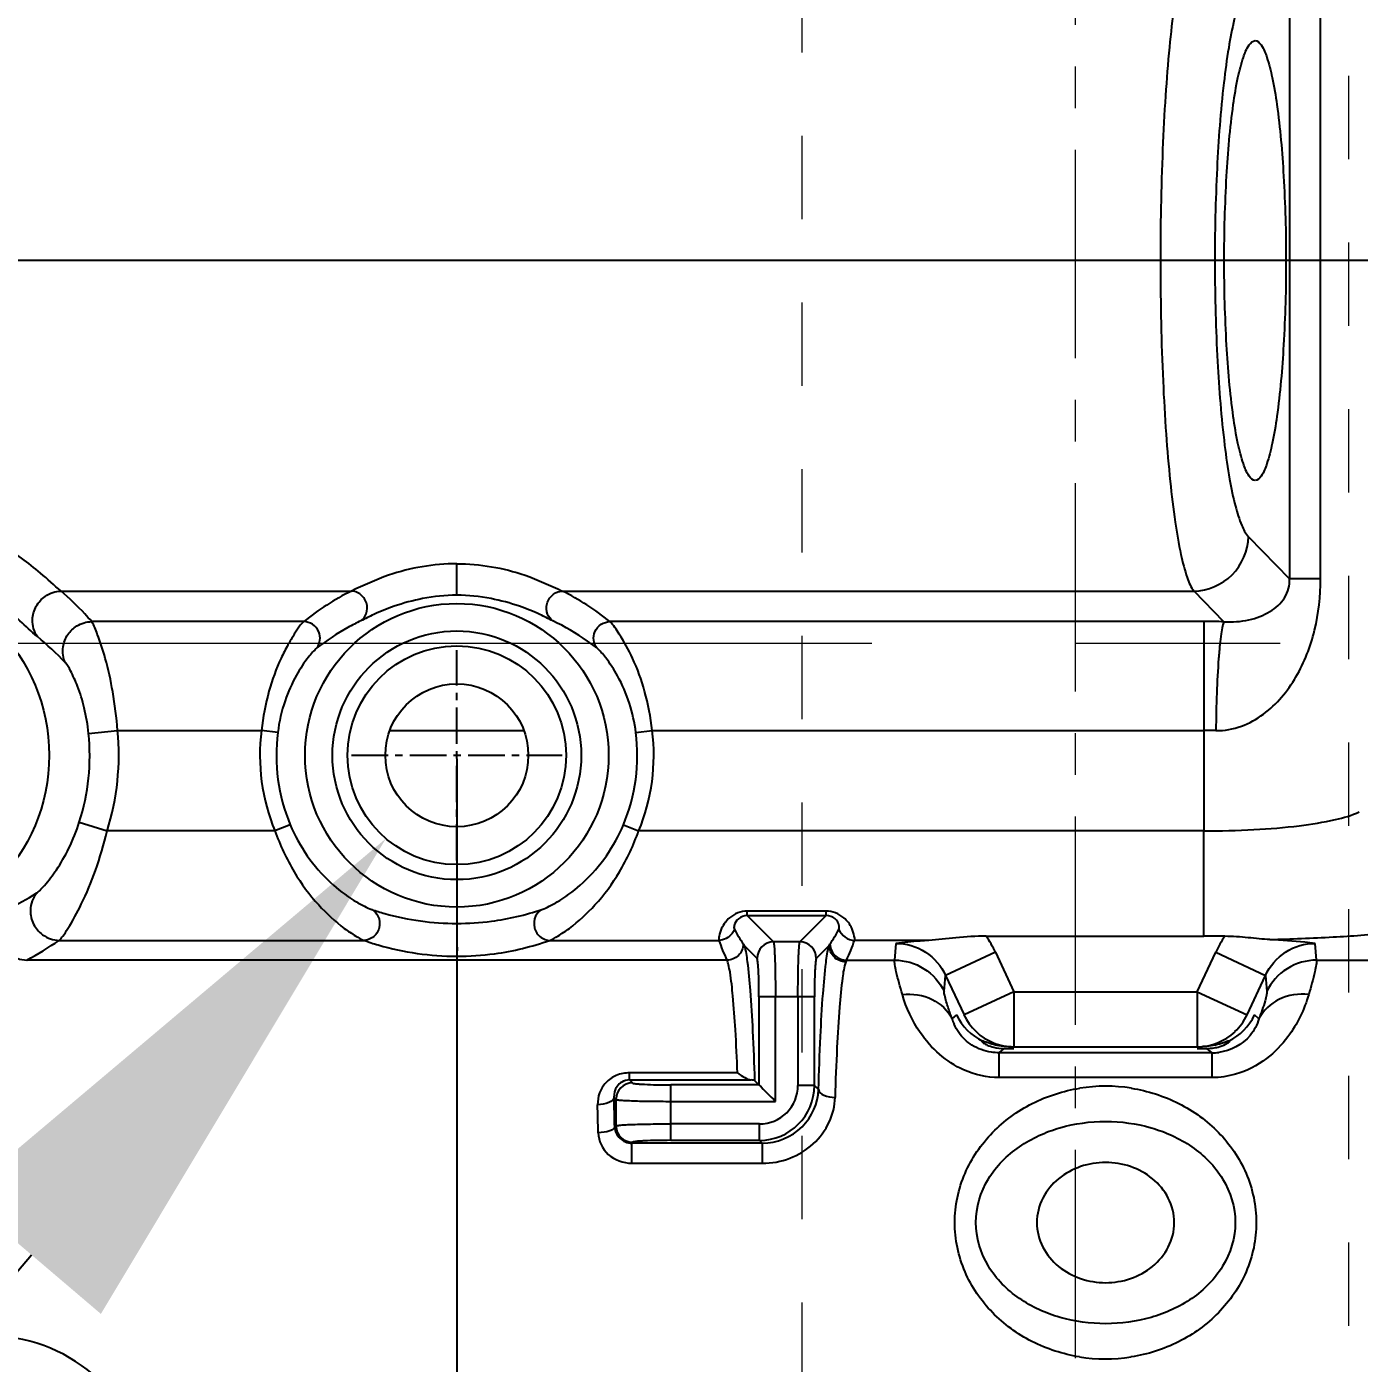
# Model space of a CAD drawing. Header units: millimetres. Extents: x 309 to 11345, y -1340 to 1318.
# Drawn here: x 853.67 to 878.04, y -476.63 to -452.18 of the extents above; entities that cross this region are included whole.
import ezdxf

# ---------------------------------------------------------------- set-up
doc = ezdxf.new("R2010")
doc.units = ezdxf.units.MM
doc.header["$LTSCALE"] = 16.335
doc.header["$PDMODE"] = 3
doc.header["$PDSIZE"] = 0.3125
doc.linetypes.add('CENTER', pattern=[0.6, 0.375, -0.075, 0.075, -0.075])
doc.linetypes.add('HIDDEN', pattern=[0.2, 0.1, -0.1])
doc.layers.get('0').update_dxf_attribs({"linetype": 'CONTINUOUS'})
doc.layers.get('Defpoints').update_dxf_attribs({"linetype": 'CONTINUOUS'})
doc.layers.add('center', color=1, linetype='CENTER', lineweight=9)
doc.layers.add('cool', color=153, linetype='HIDDEN', lineweight=9)
doc.styles.get("Standard").update_dxf_attribs({"font": 'txt', "width": 0.8})
doc.dimstyles.get("Standard").update_dxf_attribs({"dimtxt": 0.15625, "dimasz": 0.1875, "dimexe": 0.125, "dimexo": 0.0625, "dimtad": 0, "dimtih": 1, "dimtoh": 1, "dimdsep": 46, "dimtxsty": 'Standard', "dimcen": 0.09, "dimadec": 0, "dimazin": 0, "dimtp": 0.01, "dimtm": 0.01, "dimtfac": 1, "dimtofl": 0, "dimtmove": 0, "dimatfit": 3, "dimfxl": 0, "dimtolj": 1, "dimarcsym": 0})

# ---------------------------------------------------------------- blocks, each defined once
blk = doc.blocks.new('*D40')
at = {"color": 4, "lineweight": -2}
blk.add_line((847.278, -482.259), (853.76, -474.645), dxfattribs=at)
at = {"color": 4}
blk.add_solid([(852.491, -473.564), (855.029, -475.725), (860.242, -467.03)], dxfattribs=at)
at = {"layer": 'Defpoints', "color": 0}
for p in [(862.835, -463.985), (860.242, -467.03)]:
    blk.add_point(p, dxfattribs=at)
at = {"color": 6, "insert": (837.77, -493.427), "char_height": 10, "attachment_point": 5, "rotation": 49.5906}
blk.add_mtext('\\A1;∅4.00', dxfattribs=at)
blk = doc.blocks.new('*D137')
at = {"color": 4, "lineweight": -2}
for p, q in [((841.298, -229.95), (841.298, -209.95)), ((848.047, -249.95), (841.298, -229.95)), ((848.047, -316.766), (848.047, -249.95))]:
    blk.add_line(p, q, dxfattribs=at)
at = {"layer": 'Defpoints', "color": 0}
for p in [(841.298, -209.95), (848.047, -316.828), (1045.847, -463.458)]:
    blk.add_point(p, dxfattribs=at)
at = {"color": 6, "insert": (841.298, -191.95), "char_height": 10, "attachment_point": 5, "rotation": 90}
blk.add_mtext('\\A1;197.80', dxfattribs=at)
blk = doc.blocks.new('*D138')
at = {"color": 4, "lineweight": -2}
for p, q in [((790.171, -229.95), (790.171, -209.95)), ((800.847, -234.408), (790.171, -229.95)), ((800.847, -254.346), (800.847, -234.408))]:
    blk.add_line(p, q, dxfattribs=at)
at = {"layer": 'Defpoints', "color": 0}
for p in [(790.171, -209.95), (800.847, -254.408), (1045.847, -463.458)]:
    blk.add_point(p, dxfattribs=at)
at = {"color": 6, "insert": (790.171, -191.284), "char_height": 10, "attachment_point": 5, "rotation": 90}
blk.add_mtext('\\A1;245.00', dxfattribs=at)
blk = doc.blocks.new('*D139')
at = {"color": 4, "lineweight": -2}
for p, q in [((817.432, -229.95), (817.432, -209.95)), ((846.349, -249.95), (817.432, -229.95)), ((846.349, -386.088), (846.349, -249.95))]:
    blk.add_line(p, q, dxfattribs=at)
at = {"layer": 'Defpoints', "color": 0}
for p in [(817.432, -209.95), (846.349, -386.151), (1045.847, -463.458)]:
    blk.add_point(p, dxfattribs=at)
at = {"color": 6, "insert": (817.432, -191.95), "char_height": 10, "attachment_point": 5, "rotation": 90}
blk.add_mtext('\\A1;199.50', dxfattribs=at)
blk = doc.blocks.new('*D142')
at = {"color": 4, "lineweight": -2}
blk.add_line((793.157, -463.458), (749.752, -463.458), dxfattribs=at)
at = {"layer": 'Defpoints', "color": 0}
for p in [(749.752, -463.458), (793.22, -463.458), (1045.847, -463.458)]:
    blk.add_point(p, dxfattribs=at)
at = {"color": 6, "insert": (739.752, -463.458), "char_height": 10, "attachment_point": 5}
blk.add_mtext('\\A1;0.00', dxfattribs=at)
blk = doc.blocks.new('*D143')
at = {"color": 4, "lineweight": -2}
for p, q in [((769.752, -452.172), (749.752, -452.172)), ((789.752, -456.458), (769.752, -452.172)), ((883.424, -456.458), (789.752, -456.458))]:
    blk.add_line(p, q, dxfattribs=at)
at = {"layer": 'Defpoints', "color": 0}
for p in [(749.752, -452.172), (883.486, -456.458), (1045.847, -463.458)]:
    blk.add_point(p, dxfattribs=at)
at = {"color": 6, "insert": (739.085, -452.172), "char_height": 10, "attachment_point": 5}
blk.add_mtext('\\A1;7.00', dxfattribs=at)
blk = doc.blocks.new('*D144')
at = {"color": 4, "lineweight": -2}
for p, q in [((769.752, -440.886), (749.752, -440.886)), ((789.752, -447.409), (769.752, -440.886)), ((861.476, -447.409), (789.752, -447.409))]:
    blk.add_line(p, q, dxfattribs=at)
at = {"layer": 'Defpoints', "color": 0}
for p in [(749.752, -440.886), (861.539, -447.409), (1045.847, -463.458)]:
    blk.add_point(p, dxfattribs=at)
at = {"color": 6, "insert": (735.752, -440.886), "char_height": 10, "attachment_point": 5}
blk.add_mtext('\\A1;16.05', dxfattribs=at)
blk = doc.blocks.new('*D145')
at = {"color": 4, "lineweight": -2}
blk.add_line((842.779, -391.101), (749.752, -391.101), dxfattribs=at)
at = {"layer": 'Defpoints', "color": 0}
for p in [(749.752, -391.101), (842.842, -391.101), (1045.847, -463.458)]:
    blk.add_point(p, dxfattribs=at)
at = {"color": 6, "insert": (733.752, -391.101), "char_height": 10, "attachment_point": 5}
blk.add_mtext('\\A1;72.36', dxfattribs=at)
blk = doc.blocks.new('*D146')
at = {"color": 4, "lineweight": -2}
blk.add_line((843.585, -321.228), (749.752, -321.228), dxfattribs=at)
at = {"layer": 'Defpoints', "color": 0}
for p in [(749.752, -321.228), (843.647, -321.228), (1045.847, -463.458)]:
    blk.add_point(p, dxfattribs=at)
at = {"color": 6, "insert": (731.085, -321.228), "char_height": 10, "attachment_point": 5}
blk.add_mtext('\\A1;142.23', dxfattribs=at)
blk = doc.blocks.new('*D147')
at = {"color": 4, "lineweight": -2}
blk.add_line((839.195, -303.458), (749.752, -303.458), dxfattribs=at)
at = {"layer": 'Defpoints', "color": 0}
for p in [(749.752, -303.458), (839.257, -303.458), (1045.847, -463.458)]:
    blk.add_point(p, dxfattribs=at)
at = {"color": 6, "insert": (733.085, -303.458), "char_height": 10, "attachment_point": 5}
blk.add_mtext('\\A1;160.00', dxfattribs=at)
blk = doc.blocks.new('*D148')
at = {"color": 4, "lineweight": -2}
blk.add_line((979.285, -283.428), (749.752, -283.428), dxfattribs=at)
at = {"layer": 'Defpoints', "color": 0}
for p in [(749.752, -283.428), (979.347, -283.428), (1045.847, -463.458)]:
    blk.add_point(p, dxfattribs=at)
at = {"color": 6, "insert": (732.418, -283.428), "char_height": 10, "attachment_point": 5}
blk.add_mtext('\\A1;180.03', dxfattribs=at)
blk = doc.blocks.new('*D149')
at = {"color": 4, "lineweight": -2}
blk.add_line((796.946, -258.458), (749.752, -258.458), dxfattribs=at)
at = {"layer": 'Defpoints', "color": 0}
for p in [(749.752, -258.458), (797.009, -258.458), (1045.847, -463.458)]:
    blk.add_point(p, dxfattribs=at)
at = {"color": 6, "insert": (731.752, -258.458), "char_height": 10, "attachment_point": 5}
blk.add_mtext('\\A1;205.00', dxfattribs=at)
blk = doc.blocks.new('*D150')
at = {"color": 4, "lineweight": -2}
for p, q in [((870.41, -231.643), (870.41, -211.643)), ((861.539, -251.643), (870.41, -231.643)), ((861.539, -446.733), (861.539, -251.643))]:
    blk.add_line(p, q, dxfattribs=at)
at = {"layer": 'Defpoints', "color": 0}
for p in [(870.41, -211.643), (861.539, -446.795), (1045.847, -463.458)]:
    blk.add_point(p, dxfattribs=at)
at = {"color": 6, "insert": (870.41, -194.31), "char_height": 10, "attachment_point": 5, "rotation": 90}
blk.add_mtext('\\A1;184.31', dxfattribs=at)
blk = doc.blocks.new('*D151')
at = {"color": 4, "lineweight": -2}
for p, q in [((856.031, -231.643), (856.031, -211.643)), ((850.78, -251.643), (856.031, -231.643)), ((850.78, -446.733), (850.78, -251.643))]:
    blk.add_line(p, q, dxfattribs=at)
at = {"layer": 'Defpoints', "color": 0}
for p in [(856.031, -211.643), (850.78, -446.795), (1045.847, -463.458)]:
    blk.add_point(p, dxfattribs=at)
at = {"color": 6, "insert": (856.031, -193.643), "char_height": 10, "attachment_point": 5, "rotation": 90}
blk.add_mtext('\\A1;195.07', dxfattribs=at)
blk = doc.blocks.new('*D152')
at = {"color": 4, "lineweight": -2}
blk.add_line((841.336, -521.816), (751.834, -521.816), dxfattribs=at)
at = {"layer": 'Defpoints', "color": 0}
for p in [(1045.847, -463.458), (751.834, -521.816), (841.399, -521.816)]:
    blk.add_point(p, dxfattribs=at)
at = {"color": 6, "insert": (735.834, -521.816), "char_height": 10, "attachment_point": 5}
blk.add_mtext('\\A1;58.36', dxfattribs=at)
blk = doc.blocks.new('*D153')
at = {"color": 4, "lineweight": -2}
blk.add_line((843.625, -589.308), (751.834, -589.308), dxfattribs=at)
at = {"layer": 'Defpoints', "color": 0}
for p in [(1045.847, -463.458), (751.834, -589.308), (843.687, -589.308)]:
    blk.add_point(p, dxfattribs=at)
at = {"color": 6, "insert": (733.167, -589.308), "char_height": 10, "attachment_point": 5}
blk.add_mtext('\\A1;125.85', dxfattribs=at)
blk = doc.blocks.new('*D154')
at = {"color": 4, "lineweight": -2}
blk.add_line((836.37, -608.458), (751.834, -608.458), dxfattribs=at)
at = {"layer": 'Defpoints', "color": 0}
for p in [(1045.847, -463.458), (751.834, -608.458), (836.432, -608.458)]:
    blk.add_point(p, dxfattribs=at)
at = {"color": 6, "insert": (734.501, -608.458), "char_height": 10, "attachment_point": 5}
blk.add_mtext('\\A1;145.00', dxfattribs=at)
blk = doc.blocks.new('*D155')
at = {"color": 4, "lineweight": -2}
blk.add_line((805.347, -668.458), (751.834, -668.458), dxfattribs=at)
at = {"layer": 'Defpoints', "color": 0}
for p in [(1045.847, -463.458), (751.834, -668.458), (805.41, -668.458)]:
    blk.add_point(p, dxfattribs=at)
at = {"color": 6, "insert": (733.834, -668.458), "char_height": 10, "attachment_point": 5}
blk.add_mtext('\\A1;205.00', dxfattribs=at)
blk = doc.blocks.new('*D156')
at = {"color": 4, "lineweight": -2}
blk.add_line((800.847, -666.965), (800.847, -716.388), dxfattribs=at)
at = {"layer": 'Defpoints', "color": 0}
for p in [(1045.847, -463.458), (800.847, -666.902), (800.847, -716.388)]:
    blk.add_point(p, dxfattribs=at)
at = {"color": 6, "insert": (800.847, -735.055), "char_height": 10, "attachment_point": 5, "rotation": 90}
blk.add_mtext('\\A1;245.00', dxfattribs=at)
blk = doc.blocks.new('*D157')
at = {"color": 4, "lineweight": -2}
for p, q in [((846.349, -522.867), (846.349, -676.388)), ((846.349, -676.388), (827.427, -696.388)), ((827.427, -696.388), (827.427, -716.388))]:
    blk.add_line(p, q, dxfattribs=at)
at = {"layer": 'Defpoints', "color": 0}
for p in [(1045.847, -463.458), (846.349, -522.804), (827.427, -716.388)]:
    blk.add_point(p, dxfattribs=at)
at = {"color": 6, "insert": (827.427, -734.388), "char_height": 10, "attachment_point": 5, "rotation": 90}
blk.add_mtext('\\A1;199.50', dxfattribs=at)
blk = doc.blocks.new('*D158')
at = {"color": 4, "lineweight": -2}
for p, q in [((848.087, -593.771), (848.087, -676.388)), ((848.087, -676.388), (839.359, -696.388)), ((839.359, -696.388), (839.359, -716.388))]:
    blk.add_line(p, q, dxfattribs=at)
at = {"layer": 'Defpoints', "color": 0}
for p in [(1045.847, -463.458), (848.087, -593.708), (839.359, -716.388)]:
    blk.add_point(p, dxfattribs=at)
at = {"color": 6, "insert": (839.359, -735.055), "char_height": 10, "attachment_point": 5, "rotation": 90}
blk.add_mtext('\\A1;197.76', dxfattribs=at)
blk = doc.blocks.new('*D160')
at = {"color": 4, "lineweight": -2}
blk.add_line((850.78, -465.57), (850.78, -716.388), dxfattribs=at)
at = {"layer": 'Defpoints', "color": 0}
for p in [(1045.847, -463.458), (850.78, -465.508), (850.78, -716.388)]:
    blk.add_point(p, dxfattribs=at)
at = {"color": 6, "insert": (850.78, -734.388), "char_height": 10, "attachment_point": 5, "rotation": 90}
blk.add_mtext('\\A1;195.07', dxfattribs=at)
blk = doc.blocks.new('*D161')
at = {"color": 4, "lineweight": -2}
for p, q in [((861.539, -465.57), (861.539, -676.388)), ((861.539, -676.388), (862.066, -696.388)), ((862.066, -696.388), (862.066, -716.388))]:
    blk.add_line(p, q, dxfattribs=at)
at = {"layer": 'Defpoints', "color": 0}
for p in [(1045.847, -463.458), (861.539, -465.508), (862.066, -716.388)]:
    blk.add_point(p, dxfattribs=at)
at = {"color": 6, "insert": (862.066, -733.721), "char_height": 10, "attachment_point": 5, "rotation": 90}
blk.add_mtext('\\A1;184.31', dxfattribs=at)
blk = doc.blocks.new('*D167')
at = {"color": 4, "lineweight": -2}
for p, q in [((806.321, -229.338), (806.321, -209.338)), ((815.847, -249.338), (806.321, -229.338)), ((815.847, -386.638), (815.847, -249.338))]:
    blk.add_line(p, q, dxfattribs=at)
at = {"layer": 'Defpoints', "color": 0}
for p in [(806.321, -209.338), (815.847, -386.701), (1045.847, -463.458)]:
    blk.add_point(p, dxfattribs=at)
at = {"color": 6, "insert": (806.321, -191.338), "char_height": 10, "attachment_point": 5, "rotation": 90}
blk.add_mtext('\\A1;230.00', dxfattribs=at)
blk = doc.blocks.new('*D168')
at = {"color": 4, "lineweight": -2}
for p, q in [((815.847, -526.278), (815.847, -675.217)), ((815.847, -675.217), (813.507, -695.217)), ((813.507, -695.217), (813.507, -715.217))]:
    blk.add_line(p, q, dxfattribs=at)
at = {"layer": 'Defpoints', "color": 0}
for p in [(1045.847, -463.458), (815.847, -526.216), (813.507, -715.217)]:
    blk.add_point(p, dxfattribs=at)
at = {"color": 6, "insert": (813.507, -733.217), "char_height": 10, "attachment_point": 5, "rotation": 90}
blk.add_mtext('\\A1;230.00', dxfattribs=at)
blk = doc.blocks.new('*D217')
at = {"color": 4, "lineweight": -2}
for p, q in [((792.226, -628.458), (772.226, -641.779)), ((952.285, -628.458), (792.226, -628.458)), ((772.226, -641.779), (752.226, -641.779))]:
    blk.add_line(p, q, dxfattribs=at)
at = {"layer": 'Defpoints', "color": 0}
for p in [(1045.847, -463.458), (952.347, -628.458), (752.226, -641.779)]:
    blk.add_point(p, dxfattribs=at)
at = {"color": 6, "insert": (734.893, -641.779), "char_height": 10, "attachment_point": 5}
blk.add_mtext('\\A1;165.00', dxfattribs=at)
blk = doc.blocks.new('*D219')
at = {"color": 4, "lineweight": -2}
blk.add_line((834.322, -356.458), (749.977, -356.458), dxfattribs=at)
at = {"layer": 'Defpoints', "color": 0}
for p in [(749.977, -356.458), (834.385, -356.458), (1045.847, -463.458)]:
    blk.add_point(p, dxfattribs=at)
at = {"color": 6, "insert": (733.31, -356.458), "char_height": 10, "attachment_point": 5}
blk.add_mtext('\\A1;107.00', dxfattribs=at)
blk = doc.blocks.new('*D220')
at = {"color": 4, "lineweight": -2}
for p, q in [((830.094, -229.49), (830.094, -209.49)), ((838.785, -249.49), (830.094, -229.49)), ((838.785, -351.996), (838.785, -249.49))]:
    blk.add_line(p, q, dxfattribs=at)
at = {"layer": 'Defpoints', "color": 0}
for p in [(830.094, -209.49), (838.785, -352.058), (1045.847, -463.458)]:
    blk.add_point(p, dxfattribs=at)
at = {"color": 6, "insert": (830.094, -190.823), "char_height": 10, "attachment_point": 5, "rotation": 90}
blk.add_mtext('\\A1;207.06', dxfattribs=at)

msp = doc.modelspace()

# ---------------------------------------------------------------- linework, layer by layer
at = {"color": 7, "linetype": 'Continuous'}
for p, q in [((876.769, -450.654), (876.769, -462.278)), ((877.337, -462.278), (877.337, -450.654)), ((876.017, -461.509), (876.769, -462.278)), ((861.539, -462.58), (861.539, -462.005)), ((854.303, -462.504), (859.61, -462.504)), ((863.467, -462.504), (875.022, -462.504)), ((875.569, -463.064), (875.022, -462.504)), ((877.337, -462.278), (876.769, -462.278)), ((858.742, -463.062), (854.861, -463.062)), ((875.201, -463.062), (864.336, -463.062)), ((875.201, -463.062), (875.201, -466.892)), ((854.804, -465.106), (855.333, -465.053)), ((855.333, -465.053), (857.965, -465.053)), ((858.264, -465.091), (857.965, -465.053)), ((860.313, -465.053), (862.764, -465.053)), ((864.814, -465.091), (865.112, -465.053)), ((865.112, -465.053), (875.201, -465.053)), ((854.634, -466.731), (855.141, -466.892)), ((858.213, -466.892), (855.141, -466.892)), ((858.492, -466.777), (858.213, -466.892)), ((864.586, -466.777), (864.864, -466.892)), ((875.201, -466.892), (864.864, -466.892)), ((866.849, -468.44), (866.849, -468.358)), ((868.295, -468.358), (866.849, -468.358)), ((868.295, -468.44), (868.295, -468.358)), ((866.849, -468.44), (867.331, -468.922)), ((866.849, -468.44), (868.295, -468.44)), ((867.813, -468.922), (868.295, -468.44)), ((871.22, -468.815), (875.199, -468.815)), ((854.267, -468.892), (859.839, -468.892)), ((863.239, -468.892), (866.333, -468.892)), ((867.03, -469.223), (866.793, -468.986)), ((867.813, -468.922), (867.331, -468.922)), ((868.351, -468.986), (868.114, -469.223)), ((870.17, -468.892), (868.811, -468.892)), ((869.57, -468.947), (869.544, -469.254)), ((871.389, -469.109), (870.479, -469.534)), ((871.389, -469.109), (871.725, -469.831)), ((875.082, -469.831), (875.419, -469.109)), ((875.419, -469.109), (876.329, -469.534)), ((877.264, -469.254), (877.238, -468.947)), ((866.479, -469.254), (853.673, -469.254)), ((868.665, -469.254), (869.544, -469.254)), ((877.264, -469.254), (882.956, -469.254)), ((870.454, -469.83), (870.479, -469.534)), ((870.479, -469.534), (870.815, -470.256)), ((875.992, -470.256), (876.329, -469.534)), ((876.329, -469.534), (876.354, -469.83)), ((871.725, -469.831), (870.815, -470.256)), ((871.725, -469.831), (871.725, -470.837)), ((871.725, -469.831), (875.082, -469.831)), ((875.082, -469.831), (875.082, -470.837)), ((875.082, -469.831), (875.992, -470.256)), ((867.065, -469.926), (867.065, -471.536)), ((868.079, -469.926), (867.065, -469.926)), ((867.366, -471.837), (867.366, -469.926)), ((867.778, -469.926), (867.778, -471.546)), ((868.079, -471.546), (868.079, -469.926)), ((870.597, -470.326), (870.681, -470.256)), ((876.21, -470.326), (876.127, -470.256)), ((871.154, -470.736), (871.152, -470.736)), ((875.656, -470.736), (875.654, -470.736)), ((871.456, -470.949), (871.551, -470.869)), ((871.456, -471.402), (871.456, -470.949)), ((875.352, -470.949), (871.456, -470.949)), ((871.551, -470.869), (871.725, -470.869)), ((871.725, -470.837), (875.082, -470.837)), ((875.082, -470.869), (875.256, -470.869)), ((875.352, -470.949), (875.256, -470.869)), ((875.352, -471.402), (875.352, -470.949)), ((864.695, -471.445), (864.695, -471.315)), ((866.672, -471.315), (864.695, -471.315)), ((864.695, -471.445), (864.752, -471.501)), ((864.695, -471.445), (866.923, -471.445)), ((865.454, -472.55), (865.454, -471.536)), ((867.065, -471.536), (865.454, -471.536)), ((866.984, -471.455), (867.065, -471.536)), ((868.079, -471.546), (867.778, -471.546)), ((868.155, -471.622), (868.079, -471.546)), ((875.352, -471.402), (871.456, -471.402)), ((864.413, -471.765), (864.45, -471.802)), ((864.45, -471.802), (864.45, -472.284)), ((865.454, -471.837), (867.366, -471.837)), ((864.425, -472.309), (864.45, -472.284)), ((867.075, -472.249), (865.454, -472.249)), ((867.075, -472.55), (867.075, -472.249)), ((864.736, -472.601), (864.752, -472.585)), ((864.736, -472.601), (864.736, -472.97)), ((867.126, -472.601), (864.736, -472.601)), ((865.454, -472.55), (867.075, -472.55)), ((867.126, -472.601), (867.075, -472.55)), ((867.126, -472.601), (867.126, -472.97)), ((864.736, -472.97), (867.126, -472.97))]:
    msp.add_line(p, q, dxfattribs=at)
at = {"color": 1, "linetype": 'CENTER', "ltscale": 0.108846}
for p, q in [((861.539, -467.433), (861.539, -463.583)), ((859.614, -465.508), (863.464, -465.508))]:
    msp.add_line(p, q, dxfattribs=at)
at = {"color": 7, "linetype": 'Continuous'}
for centre, radius in [((850.78, -465.508), 3.304), ((861.539, -465.508), 2.776), ((861.539, -465.508), 2.274), ((861.539, -465.508), 1.307)]:
    msp.add_circle(centre, radius, dxfattribs=at)
at = {"color": 2, "linetype": 'Continuous'}
msp.add_circle((861.539, -465.508), 2, dxfattribs=at)
at = {"color": 7, "linetype": 'Continuous'}
for centre, radius, start, end in [((861.624, -466.59), 4.555, 116.2366, 129.2492), ((861.435, -466.619), 4.59, 50.8011, 63.7132), ((875.201, -497.881), 34.819, 89.3946, 90.001), ((850.557, -467.394), 5.236, 43.1071, 50.7846), ((850.78, -465.508), 4.044, 342.3833, 5.7014), ((850.78, -465.508), 4.576, 342.3833, 5.7014), ((861.539, -465.508), 3.602, 172.7503, 202.6092), ((861.539, -465.508), 3.301, 172.7503, 202.6092), ((861.539, -465.508), 3.301, 337.3908, 7.2497), ((861.539, -465.508), 3.602, 337.3909, 7.2497), ((875.201, -477.605), 12.552, 88.9917, 90.0008), ((850.621, -462.914), 6.048, 296.471, 302.3276), ((869.551, -469.967), 2.028, 25.0105, 34.6075), ((875.195, -493.241), 24.426, 89.0838, 89.9895), ((877.255, -469.966), 2.026, 145.4962, 154.9933), ((850.55, -463.457), 6.585, 298.3113, 304.369), ((867.332, -469.224), 0.302, 90.1715, 179.8285), ((867.812, -469.224), 0.302, 0.1763, 89.8304), ((871.363, -470.112), 0.795, 195.5608, 203.4318), ((871.597, -469.825), 1.013, 205.0541, 244.0765), ((871.726, -469.832), 1.005, 204.9137, 248.2754), ((875.211, -469.825), 1.013, 295.9237, 334.946), ((875.082, -469.834), 1.003, 270.0072, 313.4163), ((875.353, -469.994), 0.955, 269.9114, 277.3443), ((864.752, -471.803), 0.302, 90.1696, 179.8304), ((1010.687, -328.215), 202.9, 224.93985, 225.06015), ((867.074, -471.546), 1.005, 270.034, 359.966), ((867.075, -471.547), 0.703, 269.9641, 0.0339), ((873.404, -474.601), 3.041, 81.0829, 98.9327), ((789.59, -473.718), 74.849, 1.0788, 1.4952), ((796.178, -473.777), 67.96, 1.15131, 1.58297), ((864.752, -472.283), 0.302, 180.1715, 269.8285), ((852.947, -479.12), 3, 0.3708, 80), ((873.404, -473.507), 3.041, 260.9376, 278.8002)]:
    msp.add_arc(centre, radius, start, end, dxfattribs=at)
for points, knots in [([(874.998, -450.44), (874.941, -450.524), (874.854, -450.77), (874.748, -451.222), (874.649, -451.837), (874.563, -452.595), (874.494, -453.474), (874.424, -454.805), (874.393, -456.546), (874.43, -458.282), (874.504, -459.599), (874.577, -460.459), (874.665, -461.193), (874.765, -461.783), (874.872, -462.206), (874.963, -462.434), (875.022, -462.504)], [0, 0, 0, 0, 0.024778, 0.063221, 0.114729, 0.177906, 0.250956, 0.331683, 0.506058, 0.679494, 0.759084, 0.830601, 0.89191, 0.941284, 0.97744, 1, 1, 1, 1]), ([(875.994, -451.434), (875.94, -451.503), (875.849, -451.708), (875.742, -452.089), (875.644, -452.604), (875.522, -453.51), (875.425, -454.837), (875.388, -456.539), (875.433, -458.231), (875.535, -459.538), (875.661, -460.417), (875.761, -460.91), (875.869, -461.263), (875.962, -461.452), (876.017, -461.509)], [0, 0, 0, 0, 0.025718, 0.06466, 0.116332, 0.179508, 0.332859, 0.506553, 0.679226, 0.829673, 0.890808, 0.940194, 0.97666, 1, 1, 1, 1]), ([(876.139, -460.48), (876.094, -460.48), (875.991, -460.367), (875.908, -460.136), (875.81, -459.765), (875.694, -459.045), (875.6, -457.925), (875.56, -456.458), (875.6, -454.991), (875.694, -453.872), (875.81, -453.151), (875.908, -452.78), (875.991, -452.549), (876.094, -452.436), (876.139, -452.436)], [0, 0, 0, 0, 0.01639, 0.046873, 0.092874, 0.153821, 0.312848, 0.499992, 0.687143, 0.846178, 0.907126, 0.953127, 0.98361, 1, 1, 1, 1]), ([(876.139, -452.436), (876.184, -452.435), (876.287, -452.549), (876.37, -452.779), (876.468, -453.151), (876.584, -453.871), (876.678, -454.991), (876.718, -456.458), (876.678, -457.925), (876.584, -459.045), (876.468, -459.765), (876.37, -460.137), (876.287, -460.366), (876.184, -460.481), (876.139, -460.48)], [0, 0, 0, 0, 0.016389, 0.04687, 0.092869, 0.153815, 0.312836, 0.499979, 0.68714, 0.846179, 0.907128, 0.953128, 0.983611, 1, 1, 1, 1]), ([(854.303, -462.504), (854.174, -462.399), (853.838, -462.083), (853.139, -461.577), (852.084, -461.115), (851.23, -460.986), (850.78, -460.99)], [0, 0, 0, 0, 0.127354, 0.351956, 0.655928, 1, 1, 1, 1]), ([(875.022, -462.504), (875.274, -462.499), (875.794, -462.281), (876.012, -461.761), (876.017, -461.509)], [0, 0, 0, 0, 0.500095, 1, 1, 1, 1]), ([(853.868, -463.337), (853.756, -463.247), (853.475, -462.964), (852.881, -462.498), (851.96, -462.042), (851.19, -461.917), (850.78, -461.918)], [0, 0, 0, 0, 0.123749, 0.342714, 0.647093, 1, 1, 1, 1]), ([(861.539, -462.005), (861.117, -462.005), (860.441, -462.118), (859.834, -462.399), (859.61, -462.504)], [0, 0, 0, 0, 0.631004, 1, 1, 1, 1]), ([(861.539, -462.005), (861.961, -462.005), (862.637, -462.118), (863.244, -462.399), (863.467, -462.504)], [0, 0, 0, 0, 0.631004, 1, 1, 1, 1]), ([(853.868, -463.337), (853.807, -463.249), (853.749, -463.048), (853.827, -462.775), (854.014, -462.568), (854.2, -462.506), (854.303, -462.504)], [0, 0, 0, 0, 0.284179, 0.513582, 0.727183, 1, 1, 1, 1]), ([(854.861, -463.062), (854.82, -463.015), (854.644, -462.819), (854.454, -462.636), (854.303, -462.504)], [0, 0, 0, 0, 0.238355, 1, 1, 1, 1]), ([(859.785, -463.048), (859.828, -463.016), (859.905, -462.914), (859.907, -462.711), (859.786, -462.548), (859.664, -462.506), (859.61, -462.504)], [0, 0, 0, 0, 0.219136, 0.497096, 0.77767, 1, 1, 1, 1]), ([(863.293, -463.048), (863.252, -463.018), (863.177, -462.921), (863.168, -462.722), (863.285, -462.551), (863.411, -462.506), (863.467, -462.504)], [0, 0, 0, 0, 0.208457, 0.480328, 0.766382, 1, 1, 1, 1]), ([(875.422, -465.055), (875.579, -465.058), (875.894, -465.001), (876.434, -464.697), (876.934, -464.093), (877.268, -463.221), (877.337, -462.595), (877.337, -462.278)], [0, 0, 0, 0, 0.127476, 0.252146, 0.495762, 0.743646, 1, 1, 1, 1]), ([(875.569, -463.064), (875.722, -463.074), (876.017, -463.054), (876.407, -462.906), (876.707, -462.65), (876.774, -462.398), (876.769, -462.278)], [0, 0, 0, 0, 0.286908, 0.545656, 0.7748, 1, 1, 1, 1]), ([(861.539, -462.58), (861.329, -462.58), (860.939, -462.622), (860.433, -462.758), (860.06, -462.908), (859.865, -463.01), (859.785, -463.048)], [0, 0, 0, 0, 0.343353, 0.638427, 0.856229, 1, 1, 1, 1]), ([(863.293, -463.048), (863.213, -463.01), (863.018, -462.908), (862.645, -462.758), (862.139, -462.622), (861.748, -462.58), (861.539, -462.58)], [0, 0, 0, 0, 0.143749, 0.361553, 0.656672, 1, 1, 1, 1]), ([(854.38, -463.816), (854.339, -463.727), (854.312, -463.538), (854.408, -463.294), (854.594, -463.115), (854.767, -463.064), (854.861, -463.062)], [0, 0, 0, 0, 0.281536, 0.512322, 0.728898, 1, 1, 1, 1]), ([(855.333, -465.053), (855.316, -464.816), (855.261, -464.373), (855.132, -463.782), (854.991, -463.358), (854.906, -463.132), (854.861, -463.062)], [0, 0, 0, 0, 0.346461, 0.651087, 0.878828, 1, 1, 1, 1]), ([(858.742, -463.062), (858.711, -463.085), (858.65, -463.162), (858.556, -463.305), (858.441, -463.499), (858.266, -463.839), (858.077, -464.359), (857.995, -464.812), (857.965, -465.053)], [0, 0, 0, 0, 0.053201, 0.133368, 0.238836, 0.365028, 0.66323, 1, 1, 1, 1]), ([(858.981, -463.544), (859.041, -463.465), (859.06, -463.269), (858.911, -463.1), (858.796, -463.064), (858.742, -463.062)], [0, 0, 0, 0, 0.465053, 0.748967, 1, 1, 1, 1]), ([(859.785, -463.048), (859.704, -463.086), (859.423, -463.229), (859.159, -463.405), (858.981, -463.544)], [0, 0, 0, 0, 0.284344, 1, 1, 1, 1]), ([(864.097, -463.544), (864.041, -463.501), (863.789, -463.312), (863.514, -463.153), (863.293, -463.048)], [0, 0, 0, 0, 0.222141, 1, 1, 1, 1]), ([(864.097, -463.544), (864.037, -463.465), (864.017, -463.269), (864.167, -463.1), (864.282, -463.064), (864.336, -463.062)], [0, 0, 0, 0, 0.465052, 0.748967, 1, 1, 1, 1]), ([(865.112, -465.053), (865.086, -464.811), (864.999, -464.359), (864.786, -463.767), (864.554, -463.349), (864.405, -463.129), (864.336, -463.062)], [0, 0, 0, 0, 0.337133, 0.635532, 0.867029, 1, 1, 1, 1]), ([(875.569, -463.064), (875.557, -463.089), (875.539, -463.163), (875.514, -463.303), (875.491, -463.502), (875.46, -463.864), (875.435, -464.388), (875.424, -464.827), (875.422, -465.055)], [0, 0, 0, 0, 0.041504, 0.113285, 0.213735, 0.340964, 0.658139, 1, 1, 1, 1]), ([(858.981, -463.544), (858.923, -463.593), (858.786, -463.752), (858.577, -464.07), (858.373, -464.531), (858.289, -464.894), (858.264, -465.091)], [0, 0, 0, 0, 0.13202, 0.359352, 0.65711, 1, 1, 1, 1]), ([(864.814, -465.091), (864.768, -464.731), (864.612, -464.24), (864.296, -463.759), (864.158, -463.593), (864.097, -463.544)], [0, 0, 0, 0, 0.629279, 0.863856, 1, 1, 1, 1]), ([(854.804, -465.106), (854.788, -464.949), (854.738, -464.657), (854.621, -464.272), (854.496, -464.002), (854.419, -463.858), (854.38, -463.816)], [0, 0, 0, 0, 0.34462, 0.647655, 0.875695, 1, 1, 1, 1]), ([(875.201, -466.892), (875.507, -466.892), (876.09, -466.877), (876.896, -466.811), (877.54, -466.708), (877.907, -466.608), (878.044, -466.54)], [0, 0, 0, 0, 0.318966, 0.607961, 0.841074, 1, 1, 1, 1]), ([(853.855, -468.025), (853.876, -468.012), (853.924, -467.967), (854.051, -467.833), (854.24, -467.581), (854.462, -467.196), (854.583, -466.894), (854.634, -466.731)], [0, 0, 0, 0, 0.048292, 0.129036, 0.363715, 0.664508, 1, 1, 1, 1]), ([(854.267, -468.892), (854.291, -468.87), (854.345, -468.798), (854.49, -468.585), (854.703, -468.189), (854.951, -467.594), (855.084, -467.137), (855.141, -466.892)], [0, 0, 0, 0, 0.044483, 0.121664, 0.352889, 0.656698, 1, 1, 1, 1]), ([(858.213, -466.892), (858.306, -467.153), (858.53, -467.633), (858.97, -468.231), (859.373, -468.604), (859.665, -468.801), (859.787, -468.871), (859.839, -468.892)], [0, 0, 0, 0, 0.314369, 0.599415, 0.840268, 0.935545, 1, 1, 1, 1]), ([(858.492, -466.777), (858.657, -467.174), (859.021, -467.693), (859.563, -468.112), (859.826, -468.26), (859.938, -468.313), (859.985, -468.329)], [0, 0, 0, 0, 0.5878, 0.832475, 0.932177, 1, 1, 1, 1]), ([(863.093, -468.329), (863.14, -468.313), (863.251, -468.26), (863.515, -468.112), (864.057, -467.693), (864.421, -467.174), (864.586, -466.777)], [0, 0, 0, 0, 0.067836, 0.167565, 0.412296, 1, 1, 1, 1]), ([(863.239, -468.892), (863.291, -468.871), (863.413, -468.801), (863.705, -468.604), (864.108, -468.231), (864.548, -467.633), (864.772, -467.152), (864.864, -466.892)], [0, 0, 0, 0, 0.064397, 0.159603, 0.400516, 0.685857, 1, 1, 1, 1]), ([(875.199, -468.815), (875.204, -468.573), (875.199, -467.932), (875.201, -467.291), (875.201, -466.892)], [0, 0, 0, 0, 0.378123, 1, 1, 1, 1]), ([(853.855, -468.025), (853.786, -468.112), (853.711, -468.316), (853.778, -468.603), (853.964, -468.824), (854.16, -468.891), (854.267, -468.892)], [0, 0, 0, 0, 0.284413, 0.511129, 0.725104, 1, 1, 1, 1]), ([(853.317, -468.329), (853.232, -468.407), (853.127, -468.608), (853.164, -468.917), (853.343, -469.171), (853.556, -469.252), (853.673, -469.254)], [0, 0, 0, 0, 0.279144, 0.498813, 0.719143, 1, 1, 1, 1]), ([(859.985, -468.329), (860.032, -468.356), (860.124, -468.455), (860.144, -468.669), (860.023, -468.847), (859.895, -468.891), (859.839, -468.892)], [0, 0, 0, 0, 0.216968, 0.498362, 0.781318, 1, 1, 1, 1]), ([(859.985, -468.329), (860.063, -468.355), (860.566, -468.509), (861.096, -468.585), (861.539, -468.583)], [0, 0, 0, 0, 0.157541, 1, 1, 1, 1]), ([(861.539, -468.583), (861.751, -468.583), (862.278, -468.548), (862.795, -468.428), (863.093, -468.329)], [0, 0, 0, 0, 0.402197, 1, 1, 1, 1]), ([(863.093, -468.329), (863.045, -468.356), (862.954, -468.455), (862.934, -468.669), (863.055, -468.847), (863.183, -468.891), (863.239, -468.892)], [0, 0, 0, 0, 0.216976, 0.498378, 0.781332, 1, 1, 1, 1]), ([(866.849, -468.358), (866.734, -468.36), (866.535, -468.436), (866.384, -468.642), (866.339, -468.789), (866.325, -468.868), (866.333, -468.892)], [0, 0, 0, 0, 0.423737, 0.719323, 0.90623, 1, 1, 1, 1]), ([(868.811, -468.892), (868.821, -468.869), (868.802, -468.789), (868.761, -468.642), (868.609, -468.436), (868.41, -468.36), (868.295, -468.358)], [0, 0, 0, 0, 0.093774, 0.280705, 0.576103, 1, 1, 1, 1]), ([(861.539, -468.583), (861.542, -468.613), (861.537, -468.711), (861.541, -468.911), (861.544, -469.082), (861.539, -469.184)], [0, 0, 0, 0, 0.150945, 0.487873, 1, 1, 1, 1]), ([(866.849, -468.44), (866.793, -468.44), (866.681, -468.477), (866.611, -468.593), (866.605, -468.672), (866.617, -468.692)], [0, 0, 0, 0, 0.438036, 0.818535, 1, 1, 1, 1]), ([(868.527, -468.692), (868.533, -468.683), (868.538, -468.636), (868.517, -468.562), (868.44, -468.469), (868.35, -468.44), (868.295, -468.44)], [0, 0, 0, 0, 0.088054, 0.343115, 0.573496, 1, 1, 1, 1]), ([(876.41, -468.877), (876.796, -468.867), (877.52, -468.838), (878.513, -468.769), (879.305, -468.676), (879.759, -468.594), (879.94, -468.54)], [0, 0, 0, 0, 0.325857, 0.611854, 0.840803, 1, 1, 1, 1]), ([(866.617, -468.692), (866.607, -468.719), (866.545, -468.823), (866.423, -468.892), (866.333, -468.892)], [0, 0, 0, 0, 0.241105, 1, 1, 1, 1]), ([(871.22, -468.815), (871.035, -468.815), (870.683, -468.837), (870.335, -468.88), (870.17, -468.892)], [0, 0, 0, 0, 0.528419, 1, 1, 1, 1]), ([(876.41, -468.878), (876.277, -468.873), (876.004, -468.838), (875.728, -468.821), (875.585, -468.818)], [0, 0, 0, 0, 0.481396, 1, 1, 1, 1]), ([(859.839, -468.892), (859.926, -468.923), (860.474, -469.1), (861.055, -469.181), (861.539, -469.184)], [0, 0, 0, 0, 0.160021, 1, 1, 1, 1]), ([(861.539, -469.184), (861.77, -469.184), (862.347, -469.145), (862.912, -469.007), (863.239, -468.892)], [0, 0, 0, 0, 0.399912, 1, 1, 1, 1]), ([(866.78, -468.964), (866.778, -469.039), (866.71, -469.192), (866.554, -469.254), (866.479, -469.254)], [0, 0, 0, 0, 0.499332, 1, 1, 1, 1]), ([(866.793, -468.986), (866.825, -469.081), (866.862, -469.359), (866.913, -469.879), (866.953, -470.604), (866.975, -471.153), (866.984, -471.455)], [0, 0, 0, 0, 0.12147, 0.335821, 0.633621, 1, 1, 1, 1]), ([(867.331, -468.922), (867.337, -468.93), (867.338, -468.962), (867.347, -469.023), (867.351, -469.118), (867.359, -469.298), (867.364, -469.571), (867.366, -469.802), (867.366, -469.926)], [0, 0, 0, 0, 0.028727, 0.091709, 0.186994, 0.311494, 0.629847, 1, 1, 1, 1]), ([(867.778, -469.926), (867.778, -469.802), (867.78, -469.571), (867.785, -469.298), (867.793, -469.118), (867.797, -469.023), (867.806, -468.962), (867.807, -468.93), (867.813, -468.922)], [0, 0, 0, 0, 0.370153, 0.688509, 0.813009, 0.908287, 0.971263, 1, 1, 1, 1]), ([(868.155, -471.622), (868.164, -471.299), (868.185, -470.713), (868.226, -469.938), (868.28, -469.383), (868.317, -469.087), (868.351, -468.986)], [0, 0, 0, 0, 0.36626, 0.664857, 0.879533, 1, 1, 1, 1]), ([(868.652, -469.284), (868.575, -469.284), (868.416, -469.221), (868.351, -469.062), (868.351, -468.986)], [0, 0, 0, 0, 0.501225, 1, 1, 1, 1]), ([(868.363, -468.964), (868.366, -469.039), (868.433, -469.192), (868.589, -469.254), (868.665, -469.254)], [0, 0, 0, 0, 0.499302, 1, 1, 1, 1]), ([(870.17, -468.892), (870.117, -468.896), (869.916, -468.912), (869.717, -468.932), (869.57, -468.947)], [0, 0, 0, 0, 0.264949, 1, 1, 1, 1]), ([(869.57, -468.947), (869.758, -468.947), (870.142, -469.059), (870.4, -469.363), (870.479, -469.534)], [0, 0, 0, 0, 0.500292, 1, 1, 1, 1]), ([(876.329, -469.534), (876.407, -469.363), (876.666, -469.059), (877.05, -468.947), (877.238, -468.947)], [0, 0, 0, 0, 0.499523, 1, 1, 1, 1]), ([(877.238, -468.947), (877.174, -468.941), (876.899, -468.912), (876.623, -468.89), (876.41, -468.877)], [0, 0, 0, 0, 0.231302, 1, 1, 1, 1]), ([(866.672, -471.315), (866.662, -471.053), (866.641, -470.584), (866.596, -469.972), (866.555, -469.573), (866.513, -469.355), (866.493, -469.28), (866.479, -469.254)], [0, 0, 0, 0, 0.378613, 0.678752, 0.88924, 0.957585, 1, 1, 1, 1]), ([(867.065, -469.926), (867.065, -469.839), (867.063, -469.677), (867.058, -469.486), (867.05, -469.36), (867.045, -469.293), (867.038, -469.251), (867.035, -469.228), (867.03, -469.223)], [0, 0, 0, 0, 0.369738, 0.687717, 0.812096, 0.907373, 0.970555, 1, 1, 1, 1]), ([(868.114, -469.223), (868.109, -469.228), (868.106, -469.251), (868.099, -469.293), (868.094, -469.36), (868.086, -469.486), (868.081, -469.677), (868.079, -469.839), (868.079, -469.926)], [0, 0, 0, 0, 0.029478, 0.092651, 0.187916, 0.312296, 0.630283, 1, 1, 1, 1]), ([(868.652, -469.284), (868.618, -469.379), (868.581, -469.658), (868.527, -470.18), (868.487, -470.91), (868.465, -471.462), (868.456, -471.765)], [0, 0, 0, 0, 0.121072, 0.335656, 0.634014, 1, 1, 1, 1]), ([(869.687, -469.88), (869.647, -469.743), (869.596, -469.562), (869.552, -469.353), (869.542, -469.281), (869.544, -469.254)], [0, 0, 0, 0, 0.665367, 0.875266, 1, 1, 1, 1]), ([(869.544, -469.254), (869.731, -469.254), (870.113, -469.363), (870.374, -469.661), (870.454, -469.83)], [0, 0, 0, 0, 0.500608, 1, 1, 1, 1]), ([(877.264, -469.254), (877.077, -469.254), (876.695, -469.363), (876.433, -469.661), (876.354, -469.83)], [0, 0, 0, 0, 0.500609, 1, 1, 1, 1]), ([(877.264, -469.254), (877.265, -469.281), (877.255, -469.353), (877.212, -469.562), (877.16, -469.743), (877.12, -469.88)], [0, 0, 0, 0, 0.124734, 0.334633, 1, 1, 1, 1]), ([(870.491, -470.013), (870.48, -469.975), (870.464, -469.915), (870.452, -469.853), (870.454, -469.83)], [0, 0, 0, 0, 0.632907, 1, 1, 1, 1]), ([(876.354, -469.83), (876.355, -469.851), (876.345, -469.909), (876.302, -470.075), (876.25, -470.218), (876.21, -470.326)], [0, 0, 0, 0, 0.123367, 0.332805, 1, 1, 1, 1]), ([(869.687, -469.88), (869.871, -469.863), (870.241, -469.915), (870.521, -470.175), (870.597, -470.326)], [0, 0, 0, 0, 0.522336, 1, 1, 1, 1]), ([(870.806, -471.261), (870.489, -471.119), (870.012, -470.686), (869.759, -470.128), (869.687, -469.88)], [0, 0, 0, 0, 0.57449, 1, 1, 1, 1]), ([(870.597, -470.326), (870.586, -470.296), (870.549, -470.192), (870.514, -470.088), (870.491, -470.013)], [0, 0, 0, 0, 0.290948, 1, 1, 1, 1]), ([(877.12, -469.88), (877.04, -470.157), (876.829, -470.597), (876.348, -471.094), (875.985, -471.283), (875.783, -471.34)], [0, 0, 0, 0, 0.420027, 0.69335, 1, 1, 1, 1]), ([(877.12, -469.88), (876.937, -469.863), (876.567, -469.915), (876.287, -470.175), (876.21, -470.326)], [0, 0, 0, 0, 0.522338, 1, 1, 1, 1]), ([(876.21, -470.326), (876.179, -470.437), (876.02, -470.74), (875.691, -470.914), (875.475, -470.942)], [0, 0, 0, 0, 0.347853, 1, 1, 1, 1]), ([(870.959, -470.807), (870.913, -470.778), (870.78, -470.675), (870.679, -470.533), (870.634, -470.428)], [0, 0, 0, 0, 0.324834, 1, 1, 1, 1]), ([(871.456, -470.949), (871.409, -470.949), (871.235, -470.937), (871.066, -470.875), (870.959, -470.807)], [0, 0, 0, 0, 0.271615, 1, 1, 1, 1]), ([(871.152, -470.736), (871.148, -470.736), (871.139, -470.737), (871.149, -470.759), (871.183, -470.777), (871.253, -470.818), (871.379, -470.857), (871.487, -470.869), (871.551, -470.869)], [0, 0, 0, 0, 0.02263, 0.042988, 0.125674, 0.290968, 0.570639, 1, 1, 1, 1]), ([(871.188, -470.746), (871.184, -470.744), (871.173, -470.741), (871.162, -470.737), (871.154, -470.736)], [0, 0, 0, 0, 0.352536, 1, 1, 1, 1]), ([(871.639, -470.837), (871.578, -470.837), (871.424, -470.824), (871.277, -470.776), (871.188, -470.746)], [0, 0, 0, 0, 0.391379, 1, 1, 1, 1]), ([(875.256, -470.869), (875.302, -470.869), (875.39, -470.858), (875.496, -470.846), (875.719, -470.736), (875.656, -470.736)], [0, 0, 0, 0, 0.314614, 0.565605, 1, 1, 1, 1]), ([(875.453, -470.799), (875.439, -470.802), (875.375, -470.818), (875.309, -470.828), (875.257, -470.833)], [0, 0, 0, 0, 0.207825, 1, 1, 1, 1]), ([(875.654, -470.736), (875.633, -470.738), (875.568, -470.768), (875.501, -470.786), (875.453, -470.799)], [0, 0, 0, 0, 0.290031, 1, 1, 1, 1]), ([(864.695, -471.315), (864.614, -471.317), (864.453, -471.345), (864.258, -471.483), (864.134, -471.678), (864.114, -471.827), (864.112, -471.9)], [0, 0, 0, 0, 0.266878, 0.51975, 0.760562, 1, 1, 1, 1]), ([(866.672, -471.315), (866.714, -471.348), (866.793, -471.4), (866.882, -471.441), (866.923, -471.445)], [0, 0, 0, 0, 0.563985, 1, 1, 1, 1]), ([(864.695, -471.445), (864.646, -471.445), (864.556, -471.469), (864.44, -471.581), (864.409, -471.696), (864.413, -471.765)], [0, 0, 0, 0, 0.309152, 0.557838, 1, 1, 1, 1]), ([(864.752, -471.501), (864.756, -471.506), (864.78, -471.509), (864.822, -471.516), (864.889, -471.521), (865.015, -471.529), (865.206, -471.534), (865.367, -471.536), (865.454, -471.536)], [0, 0, 0, 0, 0.029459, 0.092633, 0.187902, 0.312281, 0.630269, 1, 1, 1, 1]), ([(866.984, -471.455), (866.979, -471.451), (866.956, -471.45), (866.937, -471.446), (866.923, -471.445)], [0, 0, 0, 0, 0.304, 1, 1, 1, 1]), ([(864.413, -471.765), (864.409, -471.809), (864.291, -471.886), (864.183, -471.898), (864.112, -471.9)], [0, 0, 0, 0, 0.382672, 1, 1, 1, 1]), ([(864.45, -471.802), (864.458, -471.808), (864.491, -471.81), (864.551, -471.818), (864.647, -471.822), (864.827, -471.83), (865.1, -471.836), (865.33, -471.837), (865.454, -471.837)], [0, 0, 0, 0, 0.028802, 0.09176, 0.18702, 0.311516, 0.629863, 1, 1, 1, 1]), ([(867.126, -472.601), (867.388, -472.601), (867.918, -472.388), (868.146, -471.87), (868.155, -471.622)], [0, 0, 0, 0, 0.514708, 1, 1, 1, 1]), ([(867.126, -472.97), (867.296, -472.97), (867.638, -472.908), (868.076, -472.639), (868.374, -472.239), (868.452, -471.92), (868.456, -471.765)], [0, 0, 0, 0, 0.259053, 0.515419, 0.764414, 1, 1, 1, 1]), ([(868.155, -471.622), (868.159, -471.668), (868.274, -471.75), (868.386, -471.764), (868.456, -471.765)], [0, 0, 0, 0, 0.39132, 1, 1, 1, 1]), ([(870.647, -474.054), (870.647, -473.748), (870.776, -473.134), (871.3, -472.37), (872.046, -471.832), (872.631, -471.644), (872.932, -471.597)], [0, 0, 0, 0, 0.253184, 0.501543, 0.748626, 1, 1, 1, 1]), ([(873.875, -471.597), (874.176, -471.644), (874.762, -471.831), (875.507, -472.37), (876.031, -473.134), (876.161, -473.748), (876.161, -474.054)], [0, 0, 0, 0, 0.251378, 0.49846, 0.746819, 1, 1, 1, 1]), ([(864.45, -472.284), (864.458, -472.279), (864.491, -472.277), (864.551, -472.269), (864.647, -472.264), (864.827, -472.256), (865.1, -472.251), (865.33, -472.249), (865.454, -472.249)], [0, 0, 0, 0, 0.028726, 0.091708, 0.186994, 0.311494, 0.629847, 1, 1, 1, 1]), ([(871.032, -474.054), (871.032, -473.777), (871.201, -473.22), (871.802, -472.625), (872.566, -472.279), (873.404, -472.167), (874.242, -472.279), (875.006, -472.625), (875.606, -473.22), (875.776, -473.777), (875.776, -474.054)], [0, 0, 0, 0, 0.125752, 0.24888, 0.372807, 0.500033, 0.627249, 0.751167, 0.874275, 1, 1, 1, 1]), ([(864.425, -472.309), (864.423, -472.323), (864.394, -472.355), (864.294, -472.399), (864.196, -472.411), (864.124, -472.412)], [0, 0, 0, 0, 0.131715, 0.351978, 1, 1, 1, 1]), ([(864.124, -472.412), (864.131, -472.558), (864.27, -472.866), (864.584, -472.962), (864.736, -472.97)], [0, 0, 0, 0, 0.490486, 1, 1, 1, 1]), ([(864.425, -472.309), (864.428, -472.384), (864.505, -472.533), (864.659, -472.601), (864.736, -472.601)], [0, 0, 0, 0, 0.492162, 1, 1, 1, 1]), ([(865.454, -472.55), (865.367, -472.55), (865.206, -472.552), (865.015, -472.558), (864.889, -472.565), (864.822, -472.57), (864.78, -472.578), (864.756, -472.581), (864.752, -472.585)], [0, 0, 0, 0, 0.369738, 0.687717, 0.812095, 0.907374, 0.970556, 1, 1, 1, 1]), ([(874.661, -474.054), (874.661, -473.901), (874.582, -473.59), (874.279, -473.229), (873.867, -473.005), (873.404, -472.93), (872.941, -473.005), (872.528, -473.229), (872.225, -473.59), (872.147, -473.901), (872.147, -474.054)], [0, 0, 0, 0, 0.125336, 0.249672, 0.374326, 0.500009, 0.625688, 0.750328, 0.874661, 1, 1, 1, 1]), ([(872.925, -476.511), (872.625, -476.462), (872.041, -476.274), (871.298, -475.736), (870.776, -474.973), (870.647, -474.36), (870.647, -474.054)], [0, 0, 0, 0, 0.251351, 0.498427, 0.746806, 1, 1, 1, 1]), ([(875.776, -474.054), (875.776, -474.332), (875.606, -474.889), (875.007, -475.483), (874.242, -475.829), (873.405, -475.942), (872.567, -475.83), (871.802, -475.484), (871.202, -474.889), (871.032, -474.332), (871.032, -474.054)], [0, 0, 0, 0, 0.125689, 0.248761, 0.37263, 0.499805, 0.627057, 0.751044, 0.874222, 1, 1, 1, 1]), ([(872.147, -474.054), (872.147, -474.208), (872.225, -474.518), (872.528, -474.88), (872.941, -475.104), (873.404, -475.179), (873.867, -475.104), (874.279, -474.88), (874.582, -474.518), (874.661, -474.208), (874.661, -474.054)], [0, 0, 0, 0, 0.125336, 0.249672, 0.374326, 0.500009, 0.625688, 0.750328, 0.874661, 1, 1, 1, 1]), ([(876.161, -474.054), (876.161, -474.361), (876.031, -474.976), (875.505, -475.741), (874.758, -476.279), (874.171, -476.466), (873.869, -476.513)], [0, 0, 0, 0, 0.253172, 0.501512, 0.748599, 1, 1, 1, 1])]:
    msp.add_open_spline(points, degree=3, knots=knots, dxfattribs=at)
for points in [[(866.617, -468.692), (866.667, -468.785), (866.722, -468.875), (866.78, -468.964)], [(868.363, -468.964), (868.421, -468.875), (868.476, -468.785), (868.527, -468.692)], [(868.527, -468.692), (868.566, -468.801), (868.695, -468.892), (868.811, -468.892)], [(866.333, -468.892), (866.373, -469.016), (866.423, -469.137), (866.479, -469.254)], [(866.78, -468.964), (866.785, -468.971), (866.79, -468.978), (866.793, -468.986)], [(868.351, -468.986), (868.355, -468.979), (868.359, -468.971), (868.363, -468.964)], [(868.665, -469.254), (868.721, -469.137), (868.771, -469.016), (868.811, -468.892)], [(868.665, -469.254), (868.66, -469.264), (868.656, -469.274), (868.652, -469.284)], [(875.771, -470.562), (875.863, -470.476), (875.939, -470.37), (875.992, -470.256)], [(871.355, -470.766), (871.472, -470.812), (871.6, -470.837), (871.725, -470.837)], [(875.257, -470.833), (875.228, -470.835), (875.198, -470.837), (875.169, -470.837)], [(871.456, -471.402), (871.234, -471.402), (871.008, -471.351), (870.806, -471.261)], [(875.783, -471.34), (875.644, -471.38), (875.497, -471.402), (875.352, -471.402)]]:
    msp.add_open_spline(points, degree=3, dxfattribs=at)
at = {"layer": 'center', "color": 1, "linetype": 'CENTER', "ltscale": 3.047689}
msp.add_line((760.847, -463.458), (1330.847, -463.458), dxfattribs=at)
at = {"layer": 'cool', "color": 1, "linetype": 'CENTER', "ltscale": 0.621977}
msp.add_line((872.847, -399.571), (872.847, -502.458), dxfattribs=at)
at = {"layer": 'cool', "ltscale": 0.932966}
for p, q in [((867.847, -408.458), (867.847, -497.458)), ((877.847, -413.458), (877.847, -497.458))]:
    msp.add_line(p, q, dxfattribs=at)

# ---------------------------------------------------------------- dimensions: what is measured, and where the dimension line sits
for feature_location, offset, dtype, origin, picture, middle in [((838.785, -352.058), (-8.69, 142.568), 1, (1045.847, -463.458), '*D220', (830.094, -190.823)), ((800.847, -254.408), (-10.676, 44.458), 1, (1045.847, -463.458), '*D138', (790.171, -191.284)), ((815.847, -386.701), (-9.526, 177.362), 1, (1045.847, -463.458), '*D167', (806.321, -191.338)), ((846.349, -386.151), (-28.917, 176.2), 1, (1045.847, -463.458), '*D139', (817.432, -191.95)), ((848.047, -316.828), (-6.749, 106.878), 1, (1045.847, -463.458), '*D137', (841.298, -191.95)), ((850.78, -446.795), (5.251, 235.152), 1, (1045.847, -463.458), '*D151', (856.031, -193.643)), ((861.539, -446.795), (8.871, 235.152), 1, (1045.847, -463.458), '*D150', (870.41, -194.31)), ((797.009, -258.458), (-47.257, 0), 0, (1045.847, -463.458), '*D149', (731.752, -258.458)), ((979.347, -283.428), (-229.595, 0), 0, (1045.847, -463.458), '*D148', (732.418, -283.428)), ((839.257, -303.458), (-89.506, 0), 0, (1045.847, -463.458), '*D147', (733.085, -303.458)), ((843.647, -321.228), (-93.895, 0), 0, (1045.847, -463.458), '*D146', (731.085, -321.228)), ((834.385, -356.458), (-84.408, 0), 0, (1045.847, -463.458), '*D219', (733.31, -356.458)), ((842.842, -391.101), (-93.09, 0), 0, (1045.847, -463.458), '*D145', (733.752, -391.101)), ((861.539, -447.409), (-111.787, 6.522), 0, (1045.847, -463.458), '*D144', (735.752, -440.886)), ((883.486, -456.458), (-133.735, 4.286), 0, (1045.847, -463.458), '*D143', (739.085, -452.172)), ((793.219956122, -463.458028618), (-43.468232284, 0), 0, (1045.847085296, -463.458028618), '*D142', (739.751723838, -463.458028618)), ((843.687, -589.308), (-91.853, 0), 0, (1045.847, -463.458), '*D153', (733.167, -589.308)), ((805.41, -668.458), (-53.576, 0), 0, (1045.847, -463.458), '*D155', (733.834, -668.458)), ((836.432, -608.458), (-84.598, 0), 0, (1045.847, -463.458), '*D154', (734.501, -608.458)), ((952.347, -628.458), (-200.121, -13.321), 0, (1045.847, -463.458), '*D217', (734.893, -641.779)), ((841.399, -521.816), (-89.565, 0), 0, (1045.847, -463.458), '*D152', (735.834, -521.816)), ((800.847, -666.902), (0, -49.486), 1, (1045.847, -463.458), '*D156', (800.847, -735.055)), ((815.847, -526.216), (-2.34, -189.001), 1, (1045.847, -463.458), '*D168', (813.507, -733.217)), ((846.349, -522.804), (-18.922, -193.584), 1, (1045.847, -463.458), '*D157', (827.427, -734.388)), ((848.087, -593.708), (-8.728, -122.68), 1, (1045.847, -463.458), '*D158', (839.359, -735.055)), ((850.78, -465.508), (0, -250.881), 1, (1045.847, -463.458), '*D160', (850.78, -734.388)), ((861.539, -465.508), (0.527, -250.881), 1, (1045.847, -463.458), '*D161', (862.066, -733.721))]:
    dim = msp.add_ordinate_dim(feature_location=feature_location, offset=offset, dtype=dtype, origin=origin, dimstyle='Standard', override={"dimtxt": 10, "dimasz": 10, "dimgap": 0, "dimtih": 0, "dimtoh": 0, "dimzin": 0, "dimcen": 0, "dimclrd": 4, "dimclre": 4, "dimclrt": 6, "dimadec": 2, "dimtp": 0, "dimtm": 0, "dimtzin": 0})
    dim.commit()
    dim.dimension.update_dxf_attribs({"geometry": picture, "text_midpoint": middle})
dim = msp.add_diameter_dim_2p(p1=(862.835, -463.985), p2=(860.242, -467.03), dimstyle='Standard', override={"dimtxt": 10, "dimasz": 10, "dimgap": 0, "dimtih": 0, "dimtoh": 0, "dimzin": 0, "dimcen": 0, "dimclrd": 4, "dimclre": 4, "dimclrt": 6, "dimadec": 2, "dimtp": 0, "dimtm": 0, "dimtzin": 0})
dim.commit()
dim.dimension.update_dxf_attribs({"geometry": '*D40', "text_midpoint": (837.77, -493.427)})

doc.saveas('drawing.dxf')
